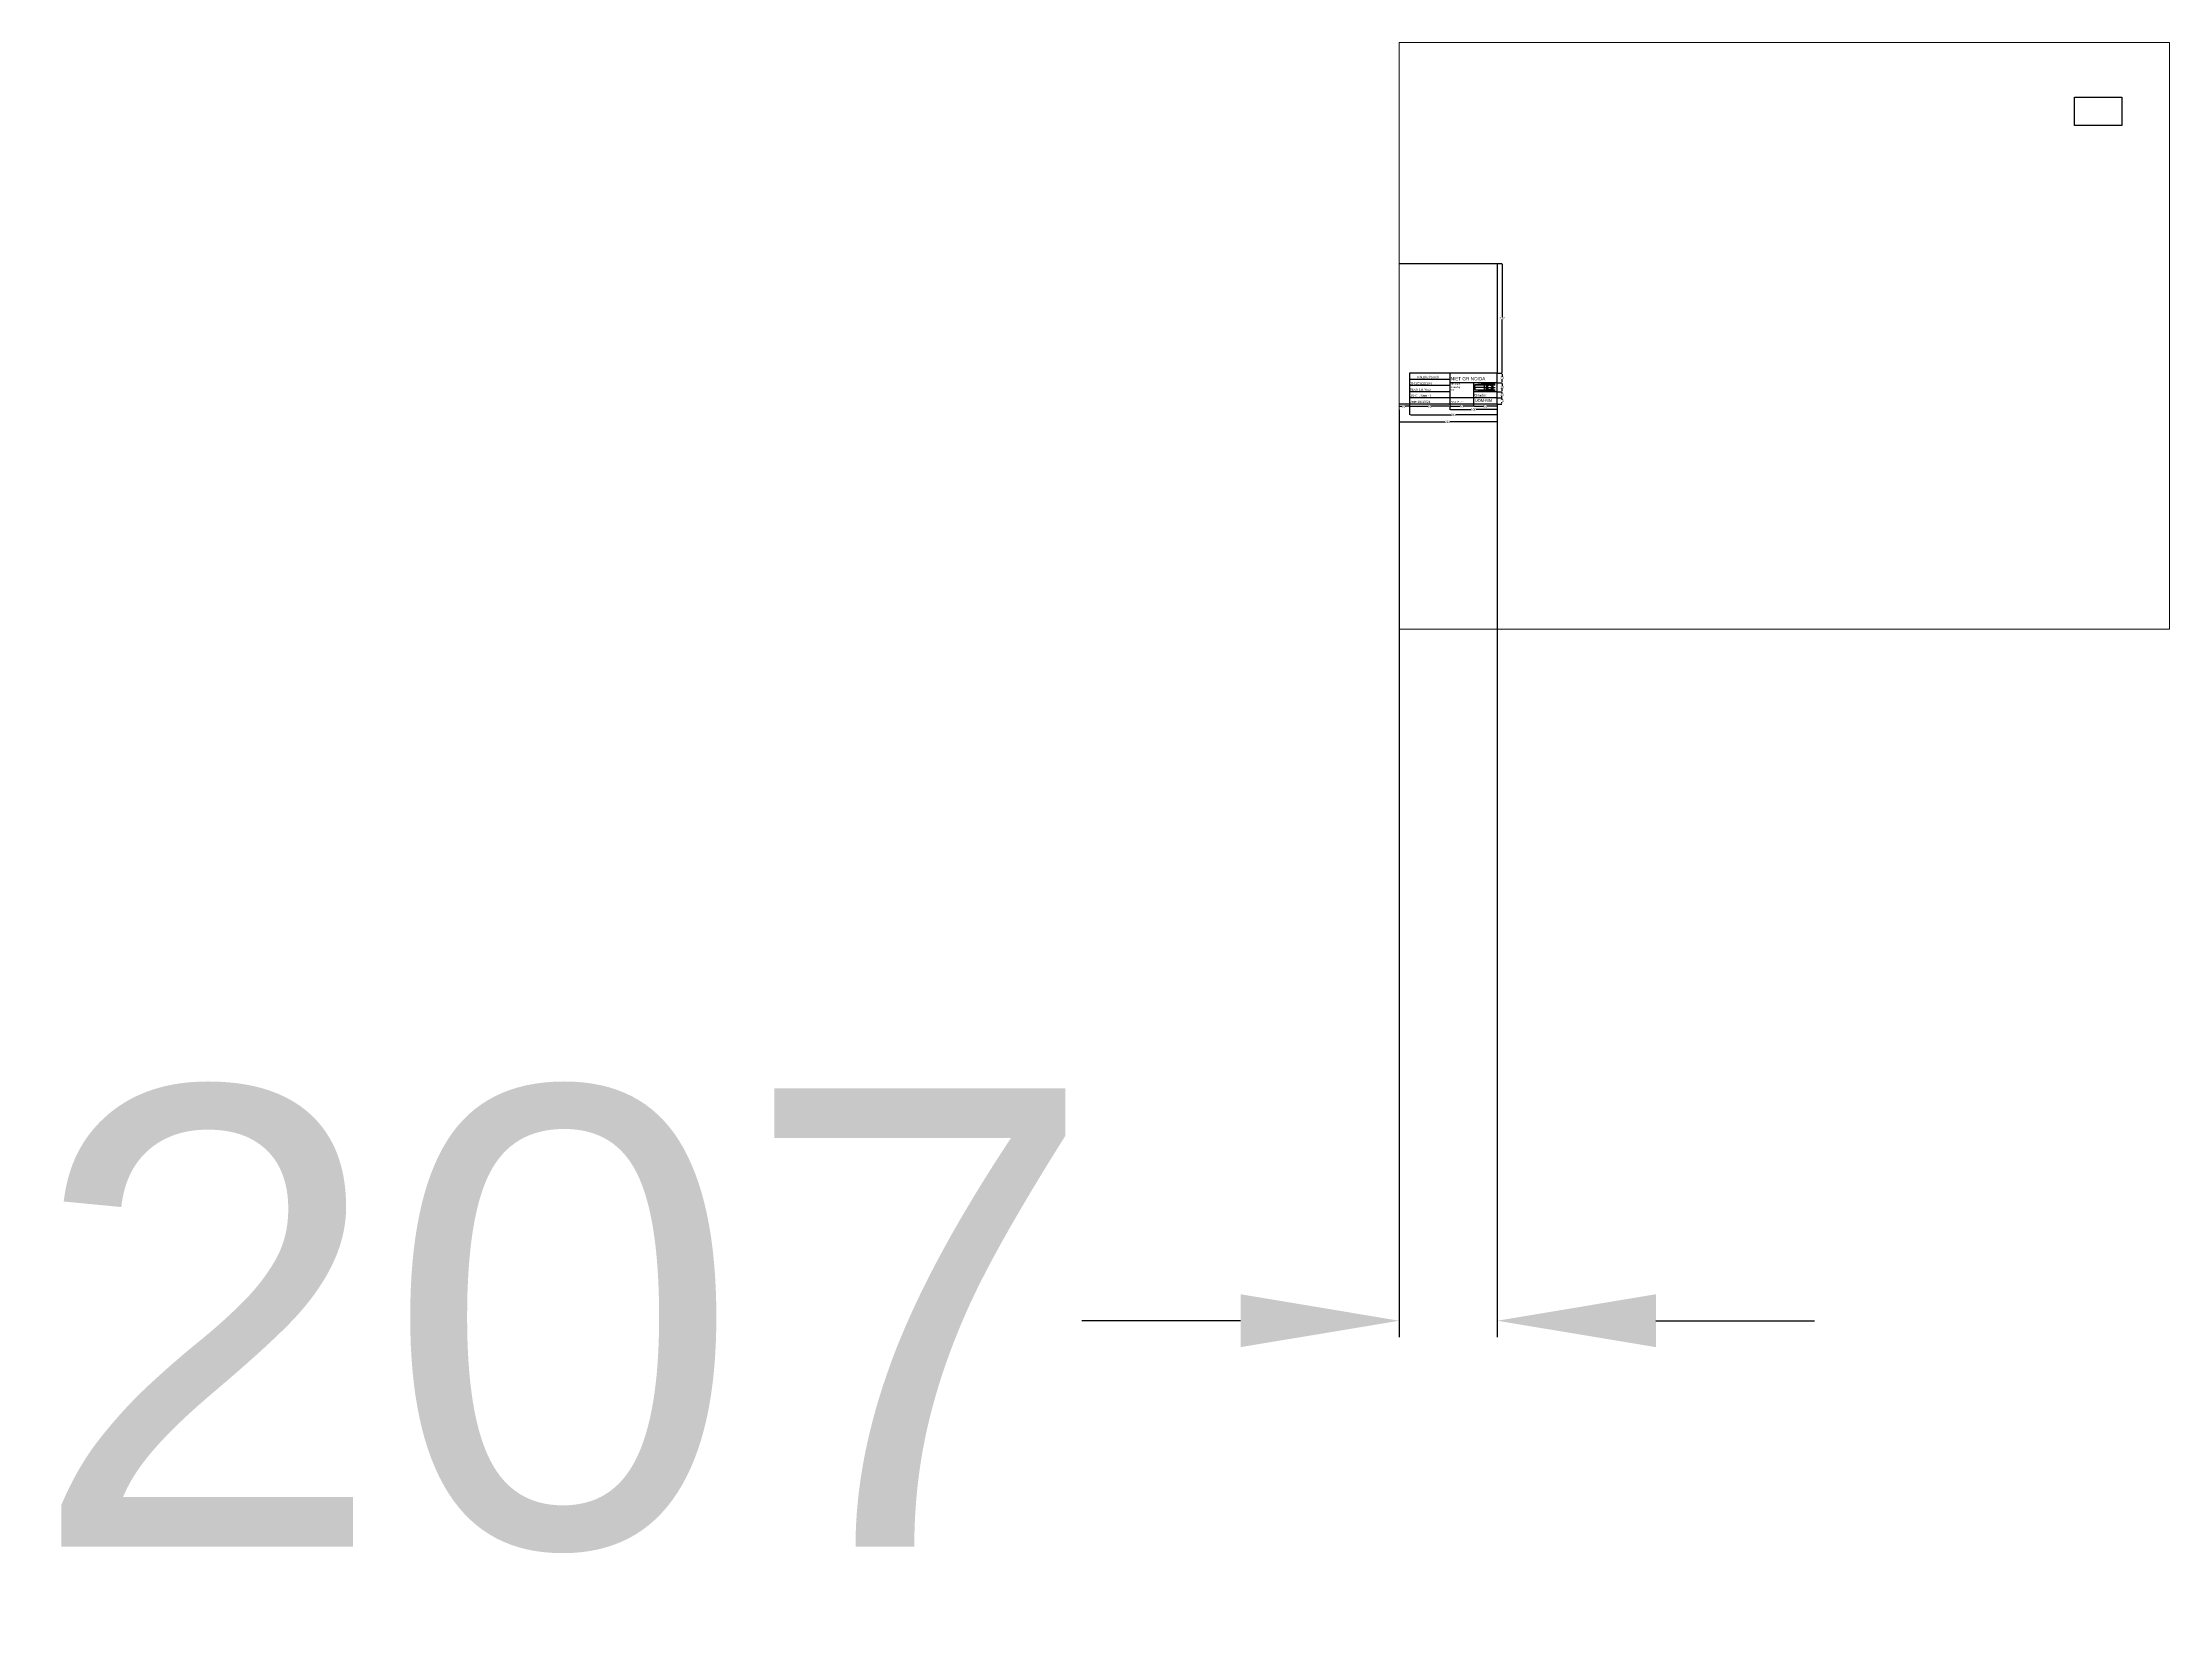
# Paper-space layout 'Layout1' of a CAD drawing. Header units: millimetres, sheet in inches. Extents: x -13.7 to 9.4, y -10 to 7.2.
# The model-space entities are those that its viewports show. They can reach past a viewport. Long polylines and large blocks are cut down to what shows.
import ezdxf

# ---------------------------------------------------------------- set-up
doc = ezdxf.new("R2010")
doc.units = ezdxf.units.MM
doc.header["$MEASUREMENT"] = 0
doc.styles.get("Standard").update_dxf_attribs({"font": 'arial.ttf'})
doc.dimstyles.get("Standard").update_dxf_attribs({"dimtxt": 5, "dimasz": 1.73, "dimexe": 0.18, "dimexo": 0.0625, "dimgap": 0.09, "dimtad": 0, "dimtih": 1, "dimtoh": 1, "dimdec": 0, "dimzin": 0, "dimdsep": 46, "dimtxsty": 'Standard', "dimcen": 0.09, "dimclrd": 1, "dimclrt": 4, "dimadec": 0, "dimazin": 0, "dimtfac": 1, "dimtdec": 0, "dimtofl": 0, "dimtmove": 0, "dimatfit": 3, "dimfxl": 1, "dimtfillclr": 2, "dimtolj": 1, "dimtzin": 0, "dimarcsym": 0})

# ---------------------------------------------------------------- blocks, each defined once
blk = doc.blocks.new('*D2')
at = {"color": 0, "lineweight": -2, "transparency": 16777216}
for p, q in [((1.05, 3.194), (1.05, -6.924)), ((2.119, 3.194), (2.119, -6.924))]:
    blk.add_line(p, q, dxfattribs=at)
at = {"color": 1, "lineweight": -2, "transparency": 16777216}
for p, q in [((-0.68, -6.744), (-2.41, -6.744)), ((3.849, -6.744), (5.579, -6.744))]:
    blk.add_line(p, q, dxfattribs=at)
at = {"color": 1, "transparency": 16777216}
for points in [[(-0.68, -6.455), (-0.68, -7.032), (1.05, -6.744)], [(3.849, -6.455), (3.849, -7.032), (2.119, -6.744)]]:
    blk.add_solid(points, dxfattribs=at)
at = {"layer": 'Defpoints', "color": 0, "transparency": 16777216}
for p in [(1.05, 3.256), (2.119, 3.256), (1.05, -6.744)]:
    blk.add_point(p, dxfattribs=at)
at = {"color": 4, "transparency": 16777216, "insert": (-8.066, -6.744), "char_height": 5, "attachment_point": 5}
blk.add_mtext('\\A1;207', dxfattribs=at)
blk = doc.blocks.new('*D1')
at = {"color": 0, "lineweight": -2, "transparency": 16777216}
for p, q in [((337.1, 782.1), (327.4, 782.1)), ((337.1, 485.1), (327.4, 485.1))]:
    blk.add_line(p, q, dxfattribs=at)
at = {"color": 1, "lineweight": -2, "transparency": 16777216}
for p, q in [((327.6, 780.3), (327.6, 636.2)), ((327.6, 486.8), (327.6, 630.9))]:
    blk.add_line(p, q, dxfattribs=at)
at = {"color": 1, "transparency": 16777216}
for points in [[(327.3, 780.3), (327.9, 780.3), (327.6, 782.1)], [(327.3, 486.8), (327.9, 486.8), (327.6, 485.1)]]:
    blk.add_solid(points, dxfattribs=at)
at = {"layer": 'Defpoints', "color": 0, "transparency": 16777216}
for p in [(337.2, 782.1), (327.6, 485.1), (337.2, 485.1)]:
    blk.add_point(p, dxfattribs=at)
at = {"color": 4, "transparency": 16777216, "insert": (327.6, 633.6), "char_height": 5, "attachment_point": 5}
blk.add_mtext('\\A1;297', dxfattribs=at)
blk = doc.blocks.new('*D21')
at = {"color": 0, "lineweight": -2, "transparency": 16777216}
for p, q in [((497.2, 485), (497.2, 480.3)), ((547.2, 485), (547.2, 480.3))]:
    blk.add_line(p, q, dxfattribs=at)
at = {"color": 1, "lineweight": -2, "transparency": 16777216}
for p, q in [((498.9, 480.4), (518.5, 480.4)), ((545.4, 480.4), (525.8, 480.4))]:
    blk.add_line(p, q, dxfattribs=at)
at = {"color": 1, "transparency": 16777216}
for points in [[(498.9, 480.7), (498.9, 480.1), (497.2, 480.4)], [(545.4, 480.7), (545.4, 480.1), (547.2, 480.4)]]:
    blk.add_solid(points, dxfattribs=at)
at = {"layer": 'Defpoints', "color": 0, "transparency": 16777216}
for p in [(497.2, 485.1), (497.2, 480.4), (547.2, 485.1)]:
    blk.add_point(p, dxfattribs=at)
at = {"color": 4, "transparency": 16777216, "insert": (522.2, 480.4), "char_height": 5, "attachment_point": 5}
blk.add_mtext('\\A1;50', dxfattribs=at)
blk = doc.blocks.new('*D23')
at = {"color": 0, "lineweight": -2, "transparency": 16777216}
for p, q in [((447.2, 485), (447.2, 480.1)), ((497.2, 485), (497.2, 480.1))]:
    blk.add_line(p, q, dxfattribs=at)
at = {"color": 1, "lineweight": -2, "transparency": 16777216}
for p, q in [((448.9, 480.3), (468.5, 480.3)), ((495.4, 480.3), (475.8, 480.3))]:
    blk.add_line(p, q, dxfattribs=at)
at = {"color": 1, "transparency": 16777216}
for points in [[(448.9, 480.5), (448.9, 480), (447.2, 480.3)], [(495.4, 480.5), (495.4, 480), (497.2, 480.3)]]:
    blk.add_solid(points, dxfattribs=at)
at = {"layer": 'Defpoints', "color": 0, "transparency": 16777216}
for p in [(447.2, 485.1), (497.2, 485.1), (497.2, 480.3)]:
    blk.add_point(p, dxfattribs=at)
at = {"color": 4, "transparency": 16777216, "insert": (472.2, 480.3), "char_height": 5, "attachment_point": 5}
blk.add_mtext('\\A1;50', dxfattribs=at)
blk = doc.blocks.new('*D24')
at = {"color": 0, "lineweight": -2, "transparency": 16777216}
for p, q in [((362.2, 485), (362.2, 480.2)), ((447.2, 485), (447.2, 480.2))]:
    blk.add_line(p, q, dxfattribs=at)
at = {"color": 1, "lineweight": -2, "transparency": 16777216}
for p, q in [((363.9, 480.4), (401, 480.4)), ((445.4, 480.4), (408.4, 480.4))]:
    blk.add_line(p, q, dxfattribs=at)
at = {"color": 1, "transparency": 16777216}
for points in [[(363.9, 480.7), (363.9, 480.1), (362.2, 480.4)], [(445.4, 480.7), (445.4, 480.1), (447.2, 480.4)]]:
    blk.add_solid(points, dxfattribs=at)
at = {"layer": 'Defpoints', "color": 0, "transparency": 16777216}
for p in [(362.2, 485.1), (447.2, 485.1), (447.2, 480.4)]:
    blk.add_point(p, dxfattribs=at)
at = {"color": 4, "transparency": 16777216, "insert": (404.7, 480.4), "char_height": 5, "attachment_point": 5}
blk.add_mtext('\\A1;85', dxfattribs=at)
blk = doc.blocks.new('*D25')
at = {"color": 0, "lineweight": -2, "transparency": 16777216}
for p, q in [((337.2, 485), (337.2, 480.3)), ((362.2, 485), (362.2, 480.3))]:
    blk.add_line(p, q, dxfattribs=at)
at = {"color": 1, "lineweight": -2, "transparency": 16777216}
for p, q in [((338.9, 480.5), (345.9, 480.5)), ((360.4, 480.5), (353.4, 480.5))]:
    blk.add_line(p, q, dxfattribs=at)
at = {"color": 1, "transparency": 16777216}
for points in [[(338.9, 480.8), (338.9, 480.2), (337.2, 480.5)], [(360.4, 480.8), (360.4, 480.2), (362.2, 480.5)]]:
    blk.add_solid(points, dxfattribs=at)
at = {"layer": 'Defpoints', "color": 0, "transparency": 16777216}
for p in [(337.2, 485.1), (362.2, 485.1), (362.2, 480.5)]:
    blk.add_point(p, dxfattribs=at)
at = {"color": 4, "transparency": 16777216, "insert": (349.7, 480.5), "char_height": 5, "attachment_point": 5}
blk.add_mtext('\\A1;25', dxfattribs=at)
blk = doc.blocks.new('*D27')
at = {"color": 0, "lineweight": -2, "transparency": 16777216}
for p, q in [((447.2, 485), (447.2, 473.1)), ((547.2, 485), (547.2, 473.1))]:
    blk.add_line(p, q, dxfattribs=at)
at = {"color": 1, "lineweight": -2, "transparency": 16777216}
for p, q in [((448.9, 473.2), (491.8, 473.2)), ((545.4, 473.2), (502.5, 473.2))]:
    blk.add_line(p, q, dxfattribs=at)
at = {"color": 1, "transparency": 16777216}
for points in [[(448.9, 473.5), (448.9, 473), (447.2, 473.2)], [(545.4, 473.5), (545.4, 473), (547.2, 473.2)]]:
    blk.add_solid(points, dxfattribs=at)
at = {"layer": 'Defpoints', "color": 0, "transparency": 16777216}
for p in [(447.2, 485.1), (447.2, 473.2), (547.2, 485.1)]:
    blk.add_point(p, dxfattribs=at)
at = {"color": 4, "transparency": 16777216, "insert": (497.2, 473.2), "char_height": 5, "attachment_point": 5}
blk.add_mtext('\\A1;100', dxfattribs=at)
blk = doc.blocks.new('*D28')
at = {"color": 0, "lineweight": -2, "transparency": 16777216}
for p, q in [((362.2, 485), (362.2, 462.2)), ((547.2, 485), (547.2, 462.2))]:
    blk.add_line(p, q, dxfattribs=at)
at = {"color": 1, "lineweight": -2, "transparency": 16777216}
for p, q in [((363.9, 462.4), (449.3, 462.4)), ((545.4, 462.4), (460.1, 462.4))]:
    blk.add_line(p, q, dxfattribs=at)
at = {"color": 1, "transparency": 16777216}
for points in [[(363.9, 462.7), (363.9, 462.1), (362.2, 462.4)], [(545.4, 462.7), (545.4, 462.1), (547.2, 462.4)]]:
    blk.add_solid(points, dxfattribs=at)
at = {"layer": 'Defpoints', "color": 0, "transparency": 16777216}
for p in [(362.2, 485.1), (362.2, 462.4), (547.2, 485.1)]:
    blk.add_point(p, dxfattribs=at)
at = {"color": 4, "transparency": 16777216, "insert": (454.7, 462.4), "char_height": 5, "attachment_point": 5}
blk.add_mtext('\\A1;185', dxfattribs=at)
blk = doc.blocks.new('*D29')
at = {"color": 0, "lineweight": -2, "transparency": 16777216}
for p, q in [((337.2, 485), (337.2, 447.6)), ((547.2, 462.2), (547.2, 447.6))]:
    blk.add_line(p, q, dxfattribs=at)
at = {"color": 1, "lineweight": -2, "transparency": 16777216}
for p, q in [((338.9, 447.7), (436.5, 447.7)), ((545.4, 447.7), (447.8, 447.7))]:
    blk.add_line(p, q, dxfattribs=at)
at = {"color": 1, "transparency": 16777216}
for points in [[(338.9, 448), (338.9, 447.5), (337.2, 447.7)], [(545.4, 448), (545.4, 447.5), (547.2, 447.7)]]:
    blk.add_solid(points, dxfattribs=at)
at = {"layer": 'Defpoints', "color": 0, "transparency": 16777216}
for p in [(337.2, 485.1), (547.2, 462.2), (337.2, 447.7)]:
    blk.add_point(p, dxfattribs=at)
at = {"color": 4, "transparency": 16777216, "insert": (442.2, 447.7), "char_height": 5, "attachment_point": 5}
blk.add_mtext('\\A1;210', dxfattribs=at)
blk = doc.blocks.new('*D31')
at = {"color": 0, "lineweight": -2, "transparency": 16777216}
for p, q in [((547.2, 498.1), (557.2, 498.1)), ((547.2, 485.1), (557.2, 485.1))]:
    blk.add_line(p, q, dxfattribs=at)
at = {"color": 1, "lineweight": -2, "transparency": 16777216}
for p, q in [((557, 496.3), (557, 494.2)), ((557, 486.8), (557, 488.9))]:
    blk.add_line(p, q, dxfattribs=at)
at = {"color": 1, "transparency": 16777216}
for points in [[(556.7, 496.3), (557.3, 496.3), (557, 498.1)], [(556.7, 486.8), (557.3, 486.8), (557, 485.1)]]:
    blk.add_solid(points, dxfattribs=at)
at = {"layer": 'Defpoints', "color": 0, "transparency": 16777216}
for p in [(547.2, 498.1), (557, 498.1), (547.2, 485.1)]:
    blk.add_point(p, dxfattribs=at)
at = {"color": 4, "transparency": 16777216, "insert": (557, 491.6), "char_height": 5, "attachment_point": 5}
blk.add_mtext('\\A1;13', dxfattribs=at)
blk = doc.blocks.new('*D32')
at = {"color": 0, "lineweight": -2, "transparency": 16777216}
for p, q in [((547.2, 511.1), (557.4, 511.1)), ((547.2, 498.1), (557.4, 498.1))]:
    blk.add_line(p, q, dxfattribs=at)
at = {"color": 1, "lineweight": -2, "transparency": 16777216}
for p, q in [((557.2, 509.3), (557.2, 507.2)), ((557.2, 499.8), (557.2, 501.9))]:
    blk.add_line(p, q, dxfattribs=at)
at = {"color": 1, "transparency": 16777216}
for points in [[(556.9, 509.3), (557.5, 509.3), (557.2, 511.1)], [(556.9, 499.8), (557.5, 499.8), (557.2, 498.1)]]:
    blk.add_solid(points, dxfattribs=at)
at = {"layer": 'Defpoints', "color": 0, "transparency": 16777216}
for p in [(547.2, 511.1), (547.2, 498.1), (557.2, 511.1)]:
    blk.add_point(p, dxfattribs=at)
at = {"color": 4, "transparency": 16777216, "insert": (557.2, 504.6), "char_height": 5, "attachment_point": 5}
blk.add_mtext('\\A1;13', dxfattribs=at)
blk = doc.blocks.new('*D33')
at = {"color": 0, "lineweight": -2, "transparency": 16777216}
for p, q in [((547.2, 530.1), (557.5, 530.1)), ((547.2, 511.1), (557.5, 511.1))]:
    blk.add_line(p, q, dxfattribs=at)
at = {"color": 1, "lineweight": -2, "transparency": 16777216}
for p, q in [((557.4, 528.3), (557.4, 523.2)), ((557.4, 512.8), (557.4, 517.9))]:
    blk.add_line(p, q, dxfattribs=at)
at = {"color": 1, "transparency": 16777216}
for points in [[(557.1, 528.3), (557.6, 528.3), (557.4, 530.1)], [(557.1, 512.8), (557.6, 512.8), (557.4, 511.1)]]:
    blk.add_solid(points, dxfattribs=at)
at = {"layer": 'Defpoints', "color": 0, "transparency": 16777216}
for p in [(547.2, 530.1), (547.2, 511.1), (557.4, 530.1)]:
    blk.add_point(p, dxfattribs=at)
at = {"color": 4, "transparency": 16777216, "insert": (557.4, 520.6), "char_height": 5, "attachment_point": 5}
blk.add_mtext('\\A1;19', dxfattribs=at)
blk = doc.blocks.new('*D34')
at = {"color": 0, "lineweight": -2, "transparency": 16777216}
for p, q in [((547.2, 550.1), (557.5, 550.1)), ((547.2, 530.1), (557.5, 530.1))]:
    blk.add_line(p, q, dxfattribs=at)
at = {"color": 1, "lineweight": -2, "transparency": 16777216}
for p, q in [((557.4, 548.3), (557.4, 542.7)), ((557.4, 531.8), (557.4, 537.4))]:
    blk.add_line(p, q, dxfattribs=at)
at = {"color": 1, "transparency": 16777216}
for points in [[(557.1, 548.3), (557.6, 548.3), (557.4, 550.1)], [(557.1, 531.8), (557.6, 531.8), (557.4, 530.1)]]:
    blk.add_solid(points, dxfattribs=at)
at = {"layer": 'Defpoints', "color": 0, "transparency": 16777216}
for p in [(547.2, 550.1), (557.4, 550.1), (547.2, 530.1)]:
    blk.add_point(p, dxfattribs=at)
at = {"color": 4, "transparency": 16777216, "insert": (557.4, 540.1), "char_height": 5, "attachment_point": 5}
blk.add_mtext('\\A1;20', dxfattribs=at)
blk = doc.blocks.new('*D35')
at = {"color": 0, "lineweight": -2, "transparency": 16777216}
for p, q in [((547.2, 782.1), (557.7, 782.1)), ((547.2, 550.1), (557.7, 550.1))]:
    blk.add_line(p, q, dxfattribs=at)
at = {"color": 1, "lineweight": -2, "transparency": 16777216}
for p, q in [((557.5, 780.3), (557.5, 668.7)), ((557.5, 551.8), (557.5, 663.4))]:
    blk.add_line(p, q, dxfattribs=at)
at = {"color": 1, "transparency": 16777216}
for points in [[(557.2, 780.3), (557.8, 780.3), (557.5, 782.1)], [(557.2, 551.8), (557.8, 551.8), (557.5, 550.1)]]:
    blk.add_solid(points, dxfattribs=at)
at = {"layer": 'Defpoints', "color": 0, "transparency": 16777216}
for p in [(547.2, 782.1), (557.5, 782.1), (547.2, 550.1)]:
    blk.add_point(p, dxfattribs=at)
at = {"color": 4, "transparency": 16777216, "insert": (557.5, 666.1), "char_height": 5, "attachment_point": 5}
blk.add_mtext('\\A1;232', dxfattribs=at)

msp = doc.modelspace()

# ---------------------------------------------------------------- linework, layer by layer
for p, q in [((337.2, 485.1), (337.2, 782.1)), ((337.2, 782.1), (547.2, 782.1)), ((547.2, 782.1), (547.2, 550.1)), ((362.2, 550.1), (362.2, 485.1)), ((547.2, 550.1), (362.2, 550.1)), ((447.2, 550.1), (447.2, 485.1)), ((547.2, 485.1), (547.2, 550.1)), ((447.2, 537.1), (362.2, 537.1)), ((447.2, 524.1), (362.2, 524.1)), ((447.2, 511.1), (362.2, 511.1)), ((447.2, 498.1), (362.2, 498.1)), ((547.2, 530.1), (447.2, 530.1)), ((547.2, 498.1), (447.2, 498.1)), ((497.2, 530.1), (497.2, 485.1)), ((547.2, 511.1), (497.2, 511.1)), ((499.9, 525.3), (519.9, 527.5)), ((519.9, 527.5), (499.9, 525.3)), ((499.9, 520.3), (499.9, 525.3)), ((499.9, 525.3), (542.9, 525.3)), ((499.9, 520.3), (499.9, 515.3)), ((519.9, 520.3), (499.9, 520.3)), ((499.9, 515.3), (519.9, 513.1)), ((499.9, 515.3), (542.9, 515.3)), ((519.9, 527.5), (519.9, 513.1)), ((519.9, 527.5), (519.9, 527.5)), ((519.9, 527.5), (542.9, 527.5)), ((519.9, 520.3), (542.9, 520.3)), ((519.9, 513.1), (542.9, 513.1)), ((547.2, 485.1), (337.2, 485.1))]:
    msp.add_line(p, q)
msp.add_lwpolyline([(1765.6, 1133.3), (1865.6, 1133.3), (1865.6, 1073.3), (1765.6, 1073.3)], close=True)
for radius in [7.19, 5]:
    msp.add_circle((531.4, 520.3), radius)

# ---------------------------------------------------------------- texts
at = {"color": 4}
for s, p in [('Khushal Singh ', (379, 539.4)), ('        0241CSDS194', (346.6, 526)), ('Btech 1st Year ', (362, 513.3)), ('DS-C , Sem - I', (362.2, 500.2)), ('Date-16/10/24', (362, 487.5))]:
    msp.add_text(s, height=5, dxfattribs=at).set_placement(p)
for s, height, p in [('NIET GR NOIDA', 7, (448.7, 535)), ('2D CAD ', 3.7, (450, 525)), ('Drawing ', 3.7, (450, 519)), ('1st', 3.7, (450, 513.1)), ('Grade:', 6.11, (499.1, 500.4)), ('UOM-MM', 6.11, (499.6, 489.6)), ('SCALE - 1:1', 3.7, (449.7, 487.7))]:
    msp.add_text(s, height=height).set_placement(p)

# ---------------------------------------------------------------- dimensions: what is measured, and where the dimension line sits
for base, p1, p2, picture, middle in [((327.6, 485.1), (337.2, 782.1), (337.2, 485.1), '*D1', (327.6, 633.6)), ((557.5, 782.1), (547.2, 550.1), (547.2, 782.1), '*D35', (557.5, 666.1)), ((557.4, 550.1), (547.2, 530.1), (547.2, 550.1), '*D34', (557.4, 540.1)), ((557.4, 530.1), (547.2, 511.1), (547.2, 530.1), '*D33', (557.4, 520.6)), ((557.2, 511.1), (547.2, 498.1), (547.2, 511.1), '*D32', (557.2, 504.6)), ((557, 498.1), (547.2, 485.1), (547.2, 498.1), '*D31', (557, 491.6))]:
    dim = msp.add_linear_dim(base=base, p1=p1, p2=p2, angle=90, dimstyle='Standard')
    dim.commit()
    dim.dimension.update_dxf_attribs({"geometry": picture, "text_midpoint": middle})
for base, p1, p2, picture, middle in [((362.2, 480.5), (337.2, 485.1), (362.2, 485.1), '*D25', (349.7, 480.5)), ((337.2, 447.7), (547.2, 462.2), (337.2, 485.1), '*D29', (442.2, 447.7)), ((447.2, 480.4), (362.2, 485.1), (447.2, 485.1), '*D24', (404.7, 480.4)), ((362.2, 462.4), (547.2, 485.1), (362.2, 485.1), '*D28', (454.7, 462.4)), ((497.2, 480.3), (447.2, 485.1), (497.2, 485.1), '*D23', (472.2, 480.3)), ((447.2, 473.2), (547.2, 485.1), (447.2, 485.1), '*D27', (497.2, 473.2)), ((497.2, 480.4), (547.2, 485.1), (497.2, 485.1), '*D21', (522.2, 480.4))]:
    dim = msp.add_linear_dim(base=base, p1=p1, p2=p2, dimstyle='Standard')
    dim.commit()
    dim.dimension.update_dxf_attribs({"geometry": picture, "text_midpoint": middle})

psp = doc.layouts.get("Layout1")

# ---------------------------------------------------------------- dimensions: what is measured, and where the dimension line sits
dim = psp.add_linear_dim(base=(1.05, -6.7436), p1=(2.1188, 3.2564), p2=(1.05, 3.2564), dimstyle='Standard', override={"dimlfac": -193.58011})
dim.commit()
dim.dimension.update_dxf_attribs({"geometry": '*D2', "text_midpoint": (-8.0662, -6.7436)})

# ---------------------------------------------------------------- viewports
at = {"layer": '0'}
psp.add_viewport(center=(5.25, 4), size=(8.4, 6.4), view_center_point=(1153.3221, 629.0203), view_height=1238.912629, dxfattribs=at)

doc.saveas('drawing.dxf')
